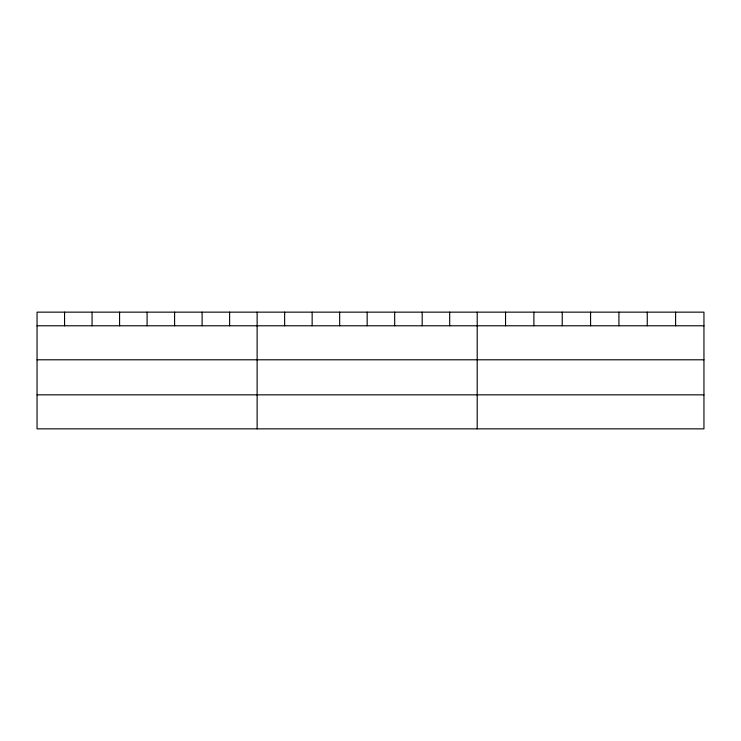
<?xml version="1.0" encoding="UTF-8"?>
<svg xmlns="http://www.w3.org/2000/svg" width="741" height="741" viewBox="0 0 741 741"><rect width="100%" height="100%" fill="white"/><g stroke="black" fill="none" stroke-linecap="round" stroke-linejoin="round"><path stroke-width="1.11" d="M703.95 325.781L703.95 428.854L37.05 428.854L37.05 312.146L703.95 312.146L703.95 325.781L37.05 325.781M37.05 359.793L703.95 359.793M37.05 394.842L703.95 394.842M675.607 312.146L675.607 325.781M647.264 312.146L647.264 325.781M618.92 312.146L618.92 325.781M590.577 312.146L590.577 325.781M562.234 312.146L562.234 325.781M533.89 312.146L533.89 325.781M505.547 312.146L505.547 325.781M477.204 312.146L477.204 428.854M449.694 312.146L449.694 325.781M422.185 312.146L422.185 325.781M394.675 312.146L394.675 325.781M367.166 312.146L367.166 325.781M339.656 312.146L339.656 325.781M312.146 312.146L312.146 325.781M284.637 312.146L284.637 325.781M257.127 312.146L257.127 428.854M229.617 312.146L229.617 325.781M202.108 312.146L202.108 325.781M174.598 312.146L174.598 325.781M147.089 312.146L147.089 325.781M119.579 312.146L119.579 325.781M92.069 312.146L92.069 325.781M64.56 312.146L64.56 325.781"/></g></svg>
